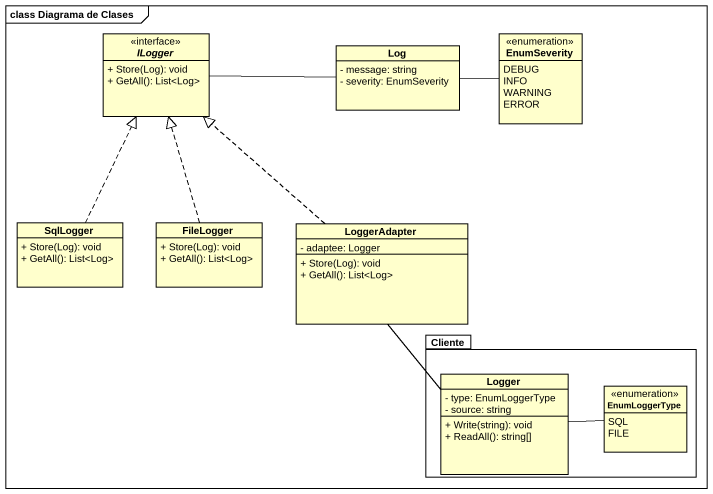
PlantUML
@startuml
mainframe class Diagrama de Clases
hide circle
hide empty members
skinparam classAttributeIconSize 0
interface ILogger {
  + Store(Log): void
  + GetAll(): List<Log>
}
class Log {
  - message: string
  - severity: EnumSeverity
}
enum EnumSeverity {
  DEBUG
  INFO
  WARNING
  ERROR
}
class SqlLogger {
  + Store(Log): void
  + GetAll(): List<Log>
}
class FileLogger {
  + Store(Log): void
  + GetAll(): List<Log>
}
class LoggerAdapter {
  - adaptee: Logger
  + Store(Log): void
  + GetAll(): List<Log>
}
package Cliente {
  class Logger {
    - type: EnumLoggerType
    - source: string
    + Write(string): void
    + ReadAll(): string[]
  }
  enum EnumLoggerType {
    SQL
    FILE
  }
}
ILogger -right- Log
Log -right- EnumSeverity
SqlLogger .up.|> ILogger
FileLogger .up.|> ILogger
LoggerAdapter .up.|> ILogger
LoggerAdapter -- Logger
Logger -right- EnumLoggerType
@enduml
